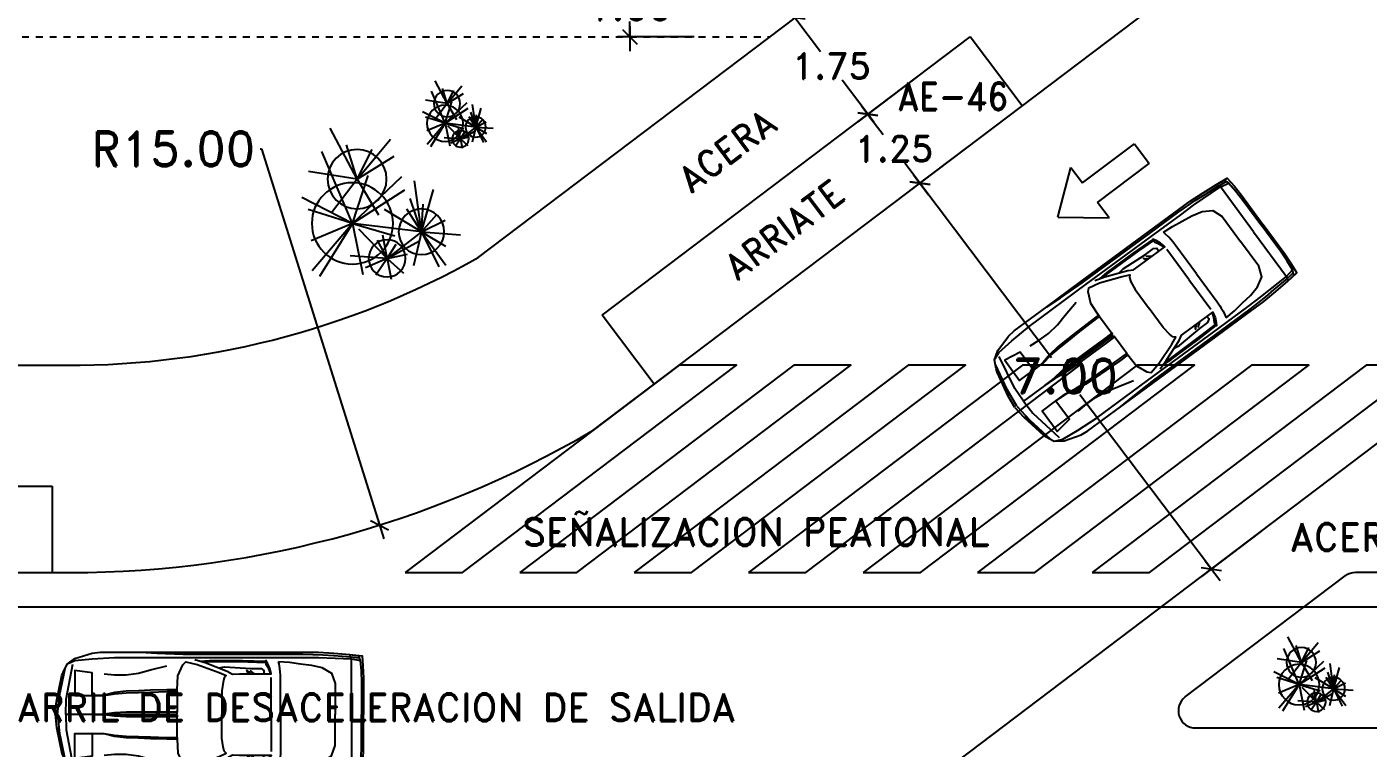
# Model space of a CAD drawing. Header units: millimetres. Extents: x 1590 to 1932, y -48 to 167.
# Drawn here: x 1655 to 1674.43, y -22.98 to -12.54 of the extents above; entities that cross this region are included whole.
import ezdxf
from ezdxf.enums import TextEntityAlignment as Align

# ---------------------------------------------------------------- set-up
doc = ezdxf.new("R2010")
doc.units = ezdxf.units.MM
doc.header["$LTSCALE"] = 0.1
doc.header["$MEASUREMENT"] = 0
doc.header["$PDMODE"] = 35
doc.header["$PDSIZE"] = 0.75
doc.linetypes.add('DASHED', pattern=[0.75, 0.5, -0.25])
doc.layers.get('0').update_dxf_attribs({"linetype": 'CONTINUOUS'})
doc.layers.get('DEFPOINTS').update_dxf_attribs({"linetype": 'CONTINUOUS'})
for name, color, linetype in [('C-PRKG-CARS', 1, 'CONTINUOUS'), ('CALLES', 3, 'CONTINUOUS'), ('COTAS', 7, 'CONTINUOUS'), ('PARED', 4, 'CONTINUOUS'), ('PAREDES', 3, 'CONTINUOUS'), ('TECHOS', 2, 'CONTINUOUS'), ('TERRENO', 4, 'CONTINUOUS'), ('TEXT', 3, 'CONTINUOUS')]:
    doc.layers.add(name, color=color, linetype=linetype)
doc.styles.add('ROMAND', font='romand.shx')
doc.dimstyles.new('URBA', dxfattribs={"dimtxt": 20, "dimasz": 0.5, "dimexe": 1.25, "dimexo": 0.63, "dimgap": 0.63, "dimtad": 0, "dimtih": 1, "dimtoh": 1, "dimzin": 1, "dimdsep": 46, "dimtxsty": 'ROMAND', "dimcen": 2.5, "dimclrd": 1, "dimclre": 1, "dimclrt": 3, "dimadec": 0, "dimazin": 0, "dimtfac": 1, "dimtmove": 0, "dimatfit": 3, "dimfxl": 1, "dimtvp": 1, "dimtolj": 1, "dimtzin": 1, "dimarcsym": 0})

# ---------------------------------------------------------------- blocks, each defined once
blk = doc.blocks.new('ARB-2')
at = {"color": 3}
for p, q in [((-0.071, 0.3995), (-0.0896, 0.6508)), ((-0.071, 0.3995), (-0.2861, 0.5566)), ((-0.071, 0.3995), (-0.1638, 0.5543)), ((-0.071, 0.3995), (0.0038, 0.552)), ((-0.071, 0.3995), (-0.2953, 0.5111)), ((-0.071, 0.3995), (0.0371, 0.4967)), ((-0.071, 0.3995), (0.2014, 0.4776)), ((-0.071, 0.3995), (0.0703, 0.44)), ((-0.071, 0.3995), (-0.2899, 0.3478)), ((-0.071, 0.3995), (-0.2418, 0.1788)), ((-0.2418, 0.1788), (-0.1296, 0.3872)), ((-0.071, 0.3995), (0.1075, 0.4101)), ((-0.071, 0.3995), (-0.0172, -0.0448)), ((-0.071, 0.3995), (-0.0172, -0.0448)), ((-0.0512, 0.3984), (-0.071, 0.3995)), ((-0.071, 0.3995), (0.0715, 0.162)), ((-0.071, 0.3995), (0.256, 0.3545)), ((-0.071, 0.3995), (0.0753, 0.3055)), ((-0.071, 0.3995), (0.1425, 0.328)), ((-0.2418, 0.1788), (-0.3372, 0.2849)), ((-0.2418, 0.1788), (-0.2143, 0.3095)), ((-0.0172, -0.0448), (0.1997, 0.2918)), ((-0.0172, -0.0448), (0.2844, 0.2738)), ((-0.2418, 0.1788), (-0.3759, 0.2045)), ((-0.2418, 0.1788), (-0.3499, 0.1059)), ((-0.2418, 0.1788), (-0.3026, 0.04)), ((-0.2418, 0.1788), (-0.1503, 0.2378)), ((-0.2418, 0.1788), (-0.2256, -0.0591)), ((-0.2418, 0.1788), (-0.0544, -0.0032)), ((-0.2418, 0.1788), (-0.092, 0.1519)), ((-0.2418, 0.1788), (-0.1256, 0.1174)), ((-0.2418, 0.1788), (-0.2418, 0.1788)), ((-0.0172, -0.0448), (-0.0974, 0.2275)), ((0.2679, -0.015), (0.4155, 0.2249)), ((0.2679, -0.015), (0.5241, 0.2009)), ((0.2679, -0.015), (0.0376, 0.1226)), ((0.2679, -0.015), (0.4135, 0.1077)), ((-0.0172, -0.0448), (-0.3449, 0.023)), ((-0.0172, -0.0448), (0.2917, 0.0561)), ((0.2679, -0.015), (0.4583, 0.0816)), ((-0.0172, -0.0448), (-0.3588, -0.2558)), ((-0.0172, -0.0448), (-0.322, -0.304)), ((-0.0172, -0.0448), (-0.1281, -0.31)), ((-0.0172, -0.0448), (0.1487, -0.3704)), ((-0.0172, -0.0448), (0.4461, -0.2425)), ((-0.0172, -0.0448), (0.0726, -0.3287)), ((0.2679, -0.015), (0.052, -0.1794)), ((0.2679, -0.015), (0.5961, -0.1886)), ((0.2679, -0.015), (0.316, -0.3272)), ((0.2679, -0.015), (0.4878, -0.0828))]:
    blk.add_line(p, q, dxfattribs=at)
for centre, radius in [((-0.071, 0.3995), 0.147), ((-0.2418, 0.1788), 0.1192), ((-0.0172, -0.0448), 0.2615), ((0.2679, -0.015), 0.1904)]:
    blk.add_circle(centre, radius, dxfattribs=at)
blk = doc.blocks.new('UTP1$0$DIMBLOCK')
at = {"color": 1}
blk.add_line((-7.5, 0), (10.5, 0), dxfattribs=at)
at = {"color": 4}
blk.add_line((-5.25, -5.25), (5.25, 5.25), dxfattribs=at)
blk = doc.blocks.new('*D31')
at = {"color": 1, "linetype": 'Continuous', "lineweight": -2, "transparency": 16777216}
for p, q in [((1668.661, -14.256), (1667.797, -14.908)), ((1667.953, -14.816), (1669.847, -17.322)), ((1672.15, -20.368), (1670.256, -17.862)), ((1672.882, -19.84), (1672.019, -20.492))]:
    blk.add_line(p, q, dxfattribs=at)
at = {"layer": 'DEFPOINTS', "color": 0, "linetype": 'Continuous', "transparency": 16777216}
for p in [(1668.711, -14.218), (1672.932, -19.802), (1672.162, -20.384)]:
    blk.add_point(p, dxfattribs=at)
at = {"color": 1, "linetype": 'Continuous', "lineweight": -2, "transparency": 16777216, "xscale": 0.02, "yscale": 0.02, "zscale": 0.02}
for p, rotation in [((1667.941, -14.8), 127.0881251020318), ((1672.162, -20.384), 307.0881251020318)]:
    blk.add_blockref('UTP1$0$DIMBLOCK', p, dxfattribs=dict(at, rotation=rotation))
at = {"color": 4, "linetype": 'Continuous', "transparency": 16777216, "insert": (1670.051, -17.592), "char_height": 0.5, "attachment_point": 5, "style": 'ROMAND'}
blk.add_mtext('\\A1;7.00', dxfattribs=at)
blk = doc.blocks.new('2')
at = {"color": 3, "linetype": 'ByBlock'}
for p, q in [((1.063, -0.026), (0.479, 0.431)), ((0.479, 0.431), (0.479, 0.152)), ((0.479, 0.152), (-0.461, 0.152)), ((-0.461, 0.152), (-0.461, -0.204)), ((1.063, -0.026), (0.479, -0.483)), ((0.479, -0.204), (-0.461, -0.204)), ((0.479, -0.483), (0.479, -0.204))]:
    blk.add_line(p, q, dxfattribs=at)
blk = doc.blocks.new('*D30')
at = {"color": 1, "linetype": 'Continuous', "transparency": 16777216}
for p, q in [((1666.144, -12.423), (1666.502, -12.897)), ((1666.182, -12.369), (1666.275, -12.298)), ((1667.175, -13.787), (1666.816, -13.312))]:
    blk.add_line(p, q, dxfattribs=at)
at = {"layer": 'DEFPOINTS', "color": 0, "linetype": 'Continuous', "transparency": 16777216}
for p in [(1666.132, -12.407), (1666.132, -12.407), (1667.957, -13.221)]:
    blk.add_point(p, dxfattribs=at)
at = {"color": 1, "linetype": 'Continuous', "transparency": 16777216, "xscale": 0.02, "yscale": 0.02, "zscale": 0.02}
for p, rotation in [((1666.132, -12.407), 127.0881251020297), ((1667.187, -13.803), 307.0881251020297)]:
    blk.add_blockref('UTP1$0$DIMBLOCK', p, dxfattribs=dict(at, rotation=rotation))
at = {"color": 3, "linetype": 'Continuous', "transparency": 16777216, "insert": (1666.659, -13.105), "char_height": 0.375, "attachment_point": 5, "style": 'ROMAND'}
blk.add_mtext('\\A1;1.75', dxfattribs=at)
blk = doc.blocks.new('*D29')
at = {"color": 1, "linetype": 'Continuous', "lineweight": -2, "transparency": 16777216}
for p, q in [((1667.907, -13.258), (1667.043, -13.911)), ((1667.199, -13.819), (1667.407, -14.094)), ((1668.661, -14.256), (1667.797, -14.908)), ((1667.929, -14.784), (1667.721, -14.509))]:
    blk.add_line(p, q, dxfattribs=at)
at = {"layer": 'DEFPOINTS', "color": 0, "linetype": 'Continuous', "transparency": 16777216}
for p in [(1667.957, -13.221), (1667.187, -13.803), (1668.711, -14.218)]:
    blk.add_point(p, dxfattribs=at)
at = {"color": 1, "linetype": 'Continuous', "lineweight": -2, "transparency": 16777216, "xscale": 0.02, "yscale": 0.02, "zscale": 0.02}
for p, rotation in [((1667.187, -13.803), 127.0881251020297), ((1667.941, -14.8), 307.0881251020297)]:
    blk.add_blockref('UTP1$0$DIMBLOCK', p, dxfattribs=dict(at, rotation=rotation))
at = {"color": 3, "linetype": 'Continuous', "transparency": 16777216, "insert": (1667.564, -14.301), "char_height": 0.375, "attachment_point": 5, "style": 'ROMAND'}
blk.add_mtext('\\A1;1.25', dxfattribs=at)
blk = doc.blocks.new('02PCAR07')
at = {"color": 0, "linetype": 'ByBlock'}
for p, q in [((-169.17, 31.72), (-168.68, 32.97)), ((-169.17, 0.04), (-169.17, 31.72)), ((-168.68, 32.97), (-168.17, 34.23)), ((-120.63, 32.47), (-141.5, 32.47)), ((-120.89, 35.48), (-137.98, 35.48)), ((-71.84, 35.48), (-120.89, 35.48)), ((-74.62, 32.47), (-120.63, 32.47)), ((-128.65, 22.67), (-128.56, 24.17)), ((-128.56, 24.17), (-128.37, 26.19)), ((-128.37, 26.19), (-127.87, 28.95)), ((-127.87, 28.95), (-127.55, 30.28)), ((-54.5, 25.43), (-63.8, 27.69)), ((-47.71, 23.67), (-54.5, 25.43)), ((-40.67, 22.67), (-47.71, 23.67)), ((-28.08, 23.16), (-34.12, 22.67)), ((-6.52, 8.77), (-10.28, 28.76)), ((-128.71, 19.89), (-128.65, 22.67)), ((-128.71, 0.04), (-128.71, 19.89)), ((-123.31, 0.04), (-123.33, 21.1)), ((-34.12, 22.67), (-40.67, 22.67)), ((-69.83, 13.11), (-69.83, 14.12)), ((-6.29, 0.04), (-6.52, 8.77)), ((-169.17, 0.04), (-169.17, -31.64)), ((-128.71, 0.04), (-128.71, -19.81)), ((-123.31, 0.04), (-123.33, -21.03)), ((-69.83, 0.28), (-69.83, 1.29)), ((-21.29, 0.04), (-6.29, 0.04)), ((-21.29, 0.04), (-6.29, 0.04)), ((-6.29, 0.04), (-6.52, -8.7)), ((-69.83, -0.21), (-69.83, -1.21)), ((-69.83, -13.04), (-69.83, -14.04)), ((-6.52, -8.7), (-10.28, -28.68)), ((-128.71, -19.81), (-128.65, -22.6)), ((-128.65, -22.6), (-128.56, -24.09)), ((-40.67, -22.6), (-47.71, -23.6)), ((-34.12, -22.6), (-40.67, -22.6)), ((-28.08, -23.09), (-34.12, -22.6)), ((-128.56, -24.09), (-128.37, -26.12)), ((-128.37, -26.12), (-127.87, -28.88)), ((-127.87, -28.88), (-127.55, -30.2)), ((-54.5, -25.36), (-63.8, -27.61)), ((-47.71, -23.6), (-54.5, -25.36)), ((-169.17, -31.64), (-168.68, -32.89)), ((-168.68, -32.89), (-168.17, -34.16)), ((-120.63, -32.4), (-141.5, -32.4)), ((-120.89, -35.41), (-137.98, -35.41)), ((-71.84, -35.41), (-120.89, -35.41)), ((-74.62, -32.4), (-120.63, -32.4))]:
    blk.add_line(p, q, dxfattribs=at)
for points in [[(-168.17, 34.23), (-175.21, 33.48), (-175.72, 27.69), (-175.96, 20.91), (-175.96, 0.04)], [(-137.98, 35.48), (-150.3, 35.48), (-159.12, 34.99), (-168.17, 34.23), (-173.2, 33.48), (-173.54, 32.34), (-174.2, 30.71), (-174.69, 24.92), (-174.96, 18.13), (-174.96, 0.04)], [(-141.5, 32.47), (-150.57, 32.47), (-169.17, 31.72), (-174.2, 30.71)], [(-48.96, 35.48), (-58.14, 34.99), (-73.24, 34.48), (-120.76, 34.48), (-141.5, 34.48), (-152.82, 34.1), (-159.12, 33.61), (-168.68, 32.97), (-173.54, 32.34)], [(-79.9, 31.34), (-85.67, 29.58), (-98.26, 24.79), (-101.23, 23.11), (-105.34, 23.14), (-123.31, 23.14), (-123.14, 24.17), (-122.65, 26.19), (-121.38, 28.95), (-120.38, 30.71), (-120.38, 28.69), (-121.38, 26.93), (-122.65, 24.17), (-122.9, 23.16)], [(-82.93, 30.41), (-88.19, 30.71), (-107.06, 30.71), (-120.36, 30.45)], [(-7.7, 29.18), (-11.49, 30.71), (-21.29, 31.72), (-34.12, 32.47), (-74.62, 32.47)], [(-0.25, 0.04), (-0.93, 7.49), (-3.96, 22.29), (-4.67, 24.03), (-6.96, 28.73), (-11.49, 31.96), (-21.29, 34.99), (-25.83, 35.48), (-48.96, 35.48), (-71.84, 35.48)], [(-127.55, 30.28), (-133.74, 29.86), (-140.04, 28.99), (-146.29, 28.22), (-152.33, 26.72), (-157.72, 23.58), (-159.86, 17.64), (-159.86, 0.04)], [(-84.48, 29.94), (-88.19, 30.2), (-88.19, 30.2), (-110.07, 29.96), (-120.36, 29.71)], [(-93.49, 26.61), (-96.74, 27.19), (-111.83, 26.19), (-117.62, 26.19), (-119.13, 25.17), (-119.13, 23.16)], [(-113.89, 23.16), (-111.33, 25.17)], [(-110.48, 23.16), (-109.59, 25.06), (-111.73, 23.16)], [(-69.83, 14.12), (-70.21, 22.03), (-72.92, 28.25), (-74.62, 29.96), (-81.15, 28.58), (-93.73, 23.96), (-97.75, 22.16), (-96.65, 20.97), (-95.95, 18.51), (-95.25, 13.49), (-95.25, 0.04)], [(-1.44, 0.04), (-2.71, 10.84), (-5.81, 26.29)], [(-0.93, 7.49), (-1.93, 8.14), (-5.3, 24.17), (-4.67, 24.03)], [(-69.83, 14.12), (-63.8, 14.12), (-54.5, 13.85), (-47.71, 13.61), (-40.67, 13.36), (-34.12, 12.6), (-28.08, 11.09), (-21.29, 10.84), (-28.08, 10.84), (-34.12, 11.85), (-40.67, 12.36), (-47.71, 12.6), (-54.5, 12.85), (-63.8, 13.11), (-69.83, 13.11), (-69.83, 1.29), (-63.8, 1.29), (-54.5, 1.29), (-40.67, 1.29), (-34.12, 1.04), (-28.08, 0.28), (-21.29, 0.04), (-28.08, 0.04), (-34.12, 0.28), (-69.83, 0.28)], [(-168.17, -34.16), (-175.21, -33.4), (-175.72, -27.61), (-175.96, -20.84), (-175.96, 0.04)], [(-137.98, -35.41), (-150.3, -35.41), (-159.12, -34.92), (-168.17, -34.16), (-173.2, -33.4), (-173.54, -32.27), (-174.2, -30.64), (-174.69, -24.85), (-174.96, -18.05), (-174.96, 0.04)], [(-127.55, -30.2), (-133.74, -29.79), (-140.04, -28.92), (-146.29, -28.14), (-152.33, -26.65), (-157.72, -23.5), (-159.86, -17.56), (-159.86, 0.04)], [(-69.83, -14.04), (-70.21, -21.95), (-72.92, -28.18), (-74.62, -29.88), (-81.15, -28.5), (-93.73, -23.88), (-97.75, -22.09), (-96.65, -20.89), (-95.95, -18.43), (-95.25, -13.42), (-95.25, 0.04)], [(-0.25, 0.04), (-0.93, -7.42), (-3.96, -22.22), (-4.67, -23.96), (-6.96, -28.65), (-11.49, -31.89), (-21.29, -34.92), (-25.83, -35.41), (-48.96, -35.41), (-71.84, -35.41)], [(-69.83, -14.04), (-63.8, -14.04), (-54.5, -13.78), (-47.71, -13.53), (-40.67, -13.29), (-34.12, -12.53), (-28.08, -11.01), (-21.29, -10.77), (-28.08, -10.77), (-34.12, -11.77), (-40.67, -12.28), (-47.71, -12.53), (-54.5, -12.77), (-63.8, -13.04), (-69.83, -13.04), (-69.83, -1.21), (-63.8, -1.21), (-54.5, -1.21), (-40.67, -1.21), (-34.12, -0.97), (-28.08, -0.21), (-21.29, 0.04), (-28.08, 0.04), (-34.12, -0.21), (-69.83, -0.21)], [(-1.44, 0.04), (-2.71, -10.77), (-5.81, -26.21)], [(-0.93, -7.42), (-1.93, -8.06), (-5.3, -24.09), (-4.67, -23.96)], [(-79.9, -31.26), (-85.67, -29.5), (-98.26, -24.72), (-101.23, -23.03), (-105.34, -23.07), (-123.31, -23.07), (-123.14, -24.09), (-122.65, -26.12), (-121.38, -28.88), (-120.38, -30.64), (-120.38, -28.61), (-121.38, -26.85), (-122.65, -24.09), (-122.9, -23.09)], [(-84.48, -29.86), (-88.19, -30.13), (-88.19, -30.13), (-110.07, -29.88), (-120.36, -29.64)], [(-82.93, -30.34), (-88.19, -30.64), (-107.06, -30.64), (-120.36, -30.37)], [(-93.49, -26.53), (-96.74, -27.12), (-111.83, -26.12), (-117.62, -26.12), (-119.13, -25.09), (-119.13, -23.09)], [(-113.89, -23.09), (-111.33, -25.09)], [(-110.48, -23.09), (-109.59, -24.98), (-111.73, -23.09)], [(-7.7, -29.11), (-11.49, -30.64), (-21.29, -31.64), (-34.12, -32.4), (-74.62, -32.4)], [(-141.5, -32.4), (-150.57, -32.4), (-169.17, -31.64), (-174.2, -30.64)], [(-48.96, -35.41), (-58.14, -34.92), (-73.24, -34.41), (-120.76, -34.41), (-141.5, -34.41), (-152.82, -34.03), (-159.12, -33.53), (-168.68, -32.89), (-173.54, -32.27)]]:
    blk.add_lwpolyline(points, dxfattribs=at)
for points in [[(-21.29, 10.84), (-21.29, 23.79), (-11.49, 25.19), (-11.49, 10.84)], [(-21.29, -10.77), (-21.29, -23.71), (-11.49, -25.11), (-11.49, -10.77)]]:
    blk.add_lwpolyline(points, close=True, dxfattribs=at)
blk = doc.blocks.new('*D61')
at = {"color": 1, "linetype": 'Continuous', "lineweight": -2, "transparency": 16777216}
for p, q in [((1658.385, -14.303), (1658.405, -14.303)), ((1658.405, -14.303), (1660.107, -19.73))]:
    blk.add_line(p, q, dxfattribs=at)
at = {"layer": 'DEFPOINTS', "color": 0, "linetype": 'Continuous', "transparency": 16777216}
for p in [(1655.625, -5.436), (1660.113, -19.749)]:
    blk.add_point(p, dxfattribs=at)
at = {"color": 1, "linetype": 'Continuous', "lineweight": -2, "transparency": 16777216, "xscale": 0.02, "yscale": 0.02, "zscale": 0.02, "rotation": 287.4107569451435}
blk.add_blockref('UTP1$0$DIMBLOCK', (1660.113, -19.749), dxfattribs=at)
at = {"color": 3, "linetype": 'Continuous', "transparency": 16777216, "insert": (1657.127, -14.303), "char_height": 0.5, "attachment_point": 5, "style": 'ROMAND'}
blk.add_mtext('\\A1;R15.00', dxfattribs=at)
blk = doc.blocks.new('*D145')
at = {"color": 1, "linetype": 'Continuous', "transparency": 16777216}
for p, q in [((1664.673, -11.682), (1663.559, -11.682)), ((1663.739, -11.702), (1663.739, -12.021)), ((1663.739, -12.662), (1663.739, -12.461)), ((1664.673, -12.682), (1663.559, -12.682))]:
    blk.add_line(p, q, dxfattribs=at)
at = {"layer": 'DEFPOINTS', "color": 0, "linetype": 'Continuous', "transparency": 16777216}
for p in [(1664.736, -11.682), (1663.739, -12.682), (1664.736, -12.682)]:
    blk.add_point(p, dxfattribs=at)
at = {"color": 1, "linetype": 'Continuous', "transparency": 16777216, "xscale": 0.02, "yscale": 0.02, "zscale": 0.02}
for p, rotation in [((1663.739, -11.682), 90), ((1663.739, -12.682), 270)]:
    blk.add_blockref('UTP1$0$DIMBLOCK', p, dxfattribs=dict(at, rotation=rotation))
at = {"color": 2, "linetype": 'Continuous', "transparency": 16777216, "insert": (1663.739, -12.241), "char_height": 0.4, "attachment_point": 5, "style": 'ROMAND'}
blk.add_mtext('\\A1;1.00', dxfattribs=at)

msp = doc.modelspace()

# ---------------------------------------------------------------- linework, layer by layer
at = {"color": 3, "linetype": 'Continuous'}
msp.add_line((1661.5444, -15.8745), (1669.2831, -10.0242), dxfattribs=at)
at = {"layer": 'CALLES', "color": 4, "linetype": 'Continuous'}
for p, q in [((1636.0781, -17.4342), (1655.4007, -17.4342)), ((1635.5927, -20.4342), (1655.3743, -20.4342))]:
    msp.add_line(p, q, dxfattribs=at)
at = {"layer": 'CALLES', "color": 2, "linetype": 'Continuous'}
for p, q in [((1635.5927, -19.1842), (1655.3743, -19.1842)), ((1655.3743, -19.1842), (1655.3743, -20.4333)), ((1671.7852, -22.2356), (1674.1004, -20.4855)), ((1677.3152, -20.4349), (1674.2511, -20.4349)), ((1671.936, -22.6851), (1679.6303, -22.6851))]:
    msp.add_line(p, q, dxfattribs=at)
for centre, start, end in [((1674.2511, -20.6849), 90, 127.08813), ((1671.936, -22.4351), 127.08813, 270)]:
    msp.add_arc(centre, 0.25, start, end, dxfattribs=at)
at = {"layer": 'COTAS', "color": 1}
for points in [[(1660.4854, -20.4357), (1661.3147, -20.4356), (1665.2836, -17.4352), (1664.4544, -17.4353), (1660.4854, -20.4357)], [(1662.1439, -20.4355), (1662.9731, -20.4355), (1666.9421, -17.4351), (1666.1129, -17.4352), (1662.1439, -20.4355)], [(1663.8024, -20.4354), (1664.6316, -20.4353), (1668.6006, -17.4349), (1667.7713, -17.435), (1663.8024, -20.4354)], [(1665.4609, -20.4352), (1666.2901, -20.4351), (1670.259, -17.4347), (1669.4298, -17.4348), (1665.4609, -20.4352)], [(1667.1193, -20.4351), (1667.9486, -20.435), (1671.9175, -17.4346), (1671.0883, -17.4347), (1667.1193, -20.4351)], [(1668.7778, -20.4349), (1669.6071, -20.4348), (1673.576, -17.4344), (1672.7468, -17.4345), (1668.7778, -20.4349)], [(1670.4363, -20.4347), (1671.2655, -20.4346), (1675.2345, -17.4342), (1674.4052, -17.4343), (1670.4363, -20.4347)]]:
    msp.add_lwpolyline(points, dxfattribs=at)
at = {"layer": 'PARED', "color": 4}
for p, q in [((1663.2049, -18.38), (1671.4892, -12.1173)), ((1668.06, -23.4848), (1675.6324, -17.7603))]:
    msp.add_line(p, q, dxfattribs=at)
for radius, start, end in [(12, 268.80473, 299.55876), (15, 269.04381, 300.35463)]:
    msp.add_arc((1655.6246, -5.4363), radius, start, end, dxfattribs=at)
at = {"layer": 'PAREDES', "linetype": 'DASHED'}
msp.add_line((1650.7358, -12.6824), (1665.7669, -12.6824), dxfattribs=at)
at = {"layer": 'TECHOS'}
for p, q in [((1663.3377, -16.7126), (1668.6688, -12.6824)), ((1669.4226, -13.6796), (1668.6688, -12.6824)), ((1664.0915, -17.7097), (1663.3377, -16.7126)), ((1671.9903, -22.6842), (1672.0213, -22.6842)), ((1671.9903, -22.6842), (1672.0213, -22.6842))]:
    msp.add_line(p, q, dxfattribs=at)
at = {"layer": 'TERRENO', "color": 5, "linetype": 'Continuous'}
for p, q in [((1624.5927, -20.9342), (1657.3858, -20.9342)), ((1654.6533, -20.9342), (1675.7652, -20.9342))]:
    msp.add_line(p, q, dxfattribs=at)

# ---------------------------------------------------------------- block references
at = {"xscale": -1, "rotation": 37.08812510202918}
msp.add_blockref('2', (1670.7717, -14.6302), dxfattribs=at)
at = {"layer": 'C-PRKG-CARS', "color": 8, "xscale": 0.02539999999999054, "yscale": 0.02539999999999054, "zscale": 0.02539999999999054}
for p, rotation in [((1669.3129, -18.0497), 216.3498771801515), ((1655.4106, -22.4891), 180)]:
    msp.add_blockref('02PCAR07', p, dxfattribs=dict(at, rotation=rotation))
at = {"layer": 'PARED', "color": 4, "xscale": -1.125, "yscale": 1.125, "zscale": 1.125, "rotation": 270}
msp.add_blockref('ARB-2', (1673.4836, -22.0383), dxfattribs=at)
at = {"layer": 'PAREDES', "xscale": -1, "rotation": 270}
msp.add_blockref('ARB-2', (1661.1072, -13.9172), dxfattribs=at)
at = {"layer": 'PAREDES', "xscale": -2.25, "yscale": 2.25, "zscale": 2.25, "rotation": 270}
msp.add_blockref('ARB-2', (1659.822, -15.3446), dxfattribs=at)

# ---------------------------------------------------------------- texts
at = {"layer": 'TEXT', "color": 2, "style": 'ROMAND', "width": 0.9}
msp.add_text('AE-46', height=0.4, dxfattribs=at).set_placement((1667.6176, -13.7457))
at = {"layer": 'TEXT', "color": 2, "style": 'ROMAND'}
for s, p in [('ACERA ', (1665.3633, -14.399)), ('ARRIATE ', (1666.1888, -15.5444))]:
    msp.add_text(s, height=0.375, rotation=36.83598, dxfattribs=at).set_placement(p, align=Align.CENTER)
msp.add_text('SEÑALIZACION PEATONAL', height=0.4, dxfattribs=at).set_placement((1662.1813, -20.0477))
msp.add_text('ACERA', height=0.4, dxfattribs=at).set_placement((1674.1616, -20.1206), align=Align.CENTER)
at = {"layer": 'TEXT', "style": 'ROMAND'}
msp.add_text('CARRIL DE DESACELERACION DE SALIDA', height=0.4, dxfattribs=at).set_placement((1659.8855, -22.585), align=Align.CENTER)

# ---------------------------------------------------------------- dimensions: what is measured, and where the dimension line sits
at = {"color": 3, "linetype": 'Continuous'}
dim = msp.add_radius_dim(center=(1655.6246, -5.4363), mpoint=(1660.1129, -19.749), dimstyle='URBA', override={"dimtxt": 0.5, "dimasz": 0.02, "dimexe": 0.18, "dimexo": 0.0625, "dimgap": 0.02, "dimzin": 0, "dimblk1": 'UTP1$0$DIMBLOCK', "dimblk2": 'UTP1$0$DIMBLOCK', "dimsah": 1, "dimcen": 0.09, "dimtdec": 4, "dimtofl": 0, "dimtvp": 0, "dimtzin": 0}, dxfattribs=at)
dim.commit()
dim.dimension.update_dxf_attribs({"geometry": '*D61', "text_midpoint": (1657.1271, -14.3033), "dimtype": 164})
dim = msp.add_linear_dim(base=(1663.7393, -12.6824), p1=(1664.7358, -11.6824), p2=(1664.7358, -12.6824), angle=90, dimstyle='URBA', override={"dimtxt": 0.4, "dimasz": 0.02, "dimexe": 0.18, "dimexo": 0.0625, "dimgap": 0.02, "dimzin": 0, "dimblk1": 'UTP1$0$DIMBLOCK', "dimblk2": 'UTP1$0$DIMBLOCK', "dimsah": 1, "dimcen": 0.09, "dimclrt": 2, "dimtdec": 4, "dimtofl": 0, "dimtvp": 0, "dimtzin": 0}, dxfattribs=at)
dim.commit()
dim.dimension.update_dxf_attribs({"geometry": '*D145', "text_midpoint": (1663.7393, -12.2408), "dimtype": 160})
at = {"color": 2, "linetype": 'Continuous'}
dim = msp.add_linear_dim(base=(1666.1317, -12.4067), p1=(1667.9567, -13.2208), p2=(1666.1317, -12.4067), angle=127.08813, dimstyle='URBA', override={"dimtxt": 0.375, "dimasz": 0.02, "dimexe": 0.18, "dimexo": 0.0625, "dimgap": 0.02, "dimzin": 0, "dimblk1": 'UTP1$0$DIMBLOCK', "dimblk2": 'UTP1$0$DIMBLOCK', "dimsah": 1, "dimcen": 0.09, "dimse1": 1, "dimtdec": 4, "dimtofl": 0, "dimtmove": 1, "dimtvp": 0, "dimtzin": 0}, dxfattribs=at)
dim.commit()
dim.dimension.update_dxf_attribs({"geometry": '*D30', "text_midpoint": (1666.6593, -13.1046)})
dim = msp.add_aligned_dim(p1=(1668.7105, -14.2179), p2=(1667.9567, -13.2208), distance=0.9649, dimstyle='URBA', override={"dimtxt": 0.375, "dimasz": 0.02, "dimexe": 0.18, "dimexo": 0.0625, "dimgap": 0.02, "dimzin": 0, "dimblk1": 'UTP1$0$DIMBLOCK', "dimblk2": 'UTP1$0$DIMBLOCK', "dimsah": 1, "dimcen": 0.09, "dimtdec": 4, "dimtofl": 0, "dimtvp": 0, "dimtzin": 0}, dxfattribs=at)
dim.commit()
dim.dimension.update_dxf_attribs({"geometry": '*D29', "text_midpoint": (1667.5639, -14.3012)})
at = {"color": 3, "linetype": 'Continuous'}
dim = msp.add_aligned_dim(p1=(1668.7105, -14.2179), p2=(1672.9318, -19.8019), distance=-0.9649, dimstyle='URBA', override={"dimtxt": 0.5, "dimasz": 0.02, "dimexe": 0.18, "dimexo": 0.0625, "dimgap": 0.02, "dimzin": 0, "dimblk1": 'UTP1$0$DIMBLOCK', "dimblk2": 'UTP1$0$DIMBLOCK', "dimsah": 1, "dimcen": 0.09, "dimclrt": 4, "dimtdec": 4, "dimtofl": 0, "dimtvp": 0, "dimtzin": 0}, dxfattribs=at)
dim.commit()
dim.dimension.update_dxf_attribs({"geometry": '*D31', "text_midpoint": (1670.0514, -17.5918)})

doc.saveas('drawing.dxf')
